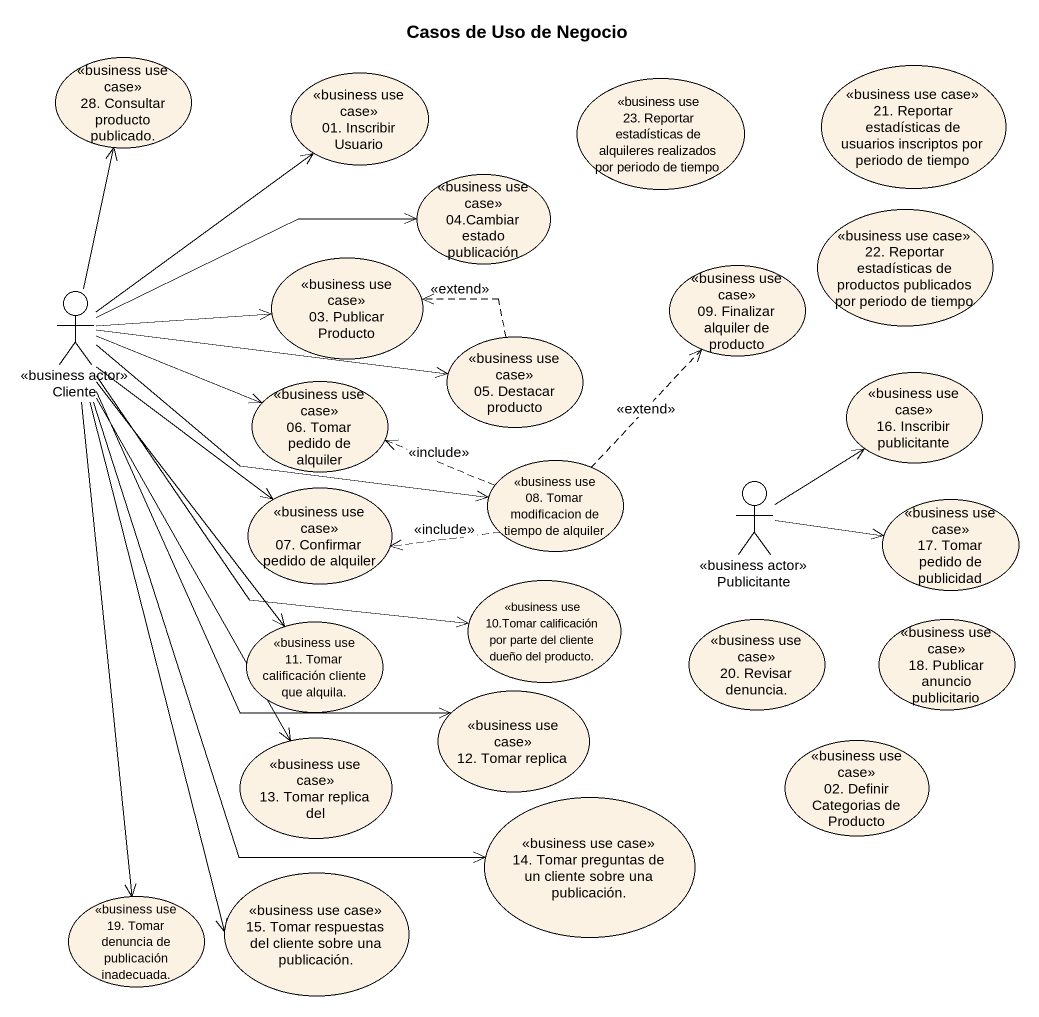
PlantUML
@startuml
title Casos de Uso de Negocio
usecase "28. Consultar producto publicado." as u28_Consultar_producto <<business use case>>
usecase "01. Inscribir Usuario" as u01_Inscribir_Usuario <<business use case>>
usecase "21. Reportar estadísticas de usuarios inscriptos por periodo de tiempo" as u21_Reportar_estadísticas_de <<business use case>>
usecase "23. Reportar estadísticas de alquileres realizados por periodo de tiempo" as u23_Reportar_estadísticas_de <<business use case>>
usecase "04.Cambiar estado publicación" as u04_Cambiar_estado <<business use case>>
usecase "22. Reportar estadísticas de productos publicados por periodo de tiempo" as u22_Reportar_estadísticas_de <<business use case>>
actor Cliente <<business actor>>
usecase "03. Publicar Producto" as u03_Publicar_Producto <<business use case>>
usecase "09. Finalizar alquiler de producto" as u09_Finalizar_alquiler_de <<business use case>>
usecase "05. Destacar producto" as u05_Destacar_producto <<business use case>>
usecase "06. Tomar pedido de alquiler" as u06_Tomar_pedido_de_alquiler <<business use case>>
usecase "16. Inscribir publicitante" as u16_Inscribir_publicitante <<business use case>>
usecase "08. Tomar modificacion de tiempo de alquiler" as u08_Tomar_modificacion_de <<business use case>>
actor Publicitante <<business actor>>
usecase "07. Confirmar pedido de alquiler" as u07_Confirmar_pedido_de <<business use case>>
usecase "17. Tomar pedido de publicidad" as u17_Tomar_pedido_de <<business use case>>
usecase "10.Tomar calificación por parte del cliente dueño del producto." as u10_Tomar_calificación_por <<business use case>>
usecase "11. Tomar calificación cliente que alquila." as u11_Tomar_calificación <<business use case>>
usecase "20. Revisar denuncia." as u20_Revisar_denuncia <<business use case>>
usecase "18. Publicar anuncio publicitario" as u18_Publicar_anuncio <<business use case>>
usecase "12. Tomar replica" as u12_Tomar_replica <<business use case>>
usecase "13. Tomar replica del" as u13_Tomar_replica_del <<business use case>>
usecase "02. Definir Categorias de Producto" as u02_Definir_Categorias_de <<business use case>>
usecase "14. Tomar preguntas de un cliente sobre una publicación." as u14_Tomar_preguntas_de_un <<business use case>>
usecase "15. Tomar respuestas del cliente sobre una publicación." as u15_Tomar_respuestas_del <<business use case>>
usecase "19. Tomar denuncia de publicación inadecuada." as u19_Tomar_denuncia_de <<business use case>>
Cliente -up-> u28_Consultar_producto
Cliente -up-> u01_Inscribir_Usuario
Cliente -right-> u04_Cambiar_estado
Cliente -right-> u03_Publicar_Producto
Cliente -right-> u05_Destacar_producto
Cliente -right-> u06_Tomar_pedido_de_alquiler
Cliente -right-> u08_Tomar_modificacion_de
Cliente --> u07_Confirmar_pedido_de
Cliente --> u10_Tomar_calificación_por
Cliente --> u11_Tomar_calificación
Cliente --> u12_Tomar_replica
Cliente --> u13_Tomar_replica_del
Cliente --> u14_Tomar_preguntas_de_un
Cliente --> u15_Tomar_respuestas_del
Cliente --> u19_Tomar_denuncia_de
u05_Destacar_producto .left.> u03_Publicar_Producto : <<extend>>
u08_Tomar_modificacion_de .up.> u09_Finalizar_alquiler_de : <<extend>>
u08_Tomar_modificacion_de .left.> u06_Tomar_pedido_de_alquiler : <<include>>
u08_Tomar_modificacion_de .left.> u07_Confirmar_pedido_de : <<include>>
Publicitante -up-> u16_Inscribir_publicitante
Publicitante -right-> u17_Tomar_pedido_de
@enduml
